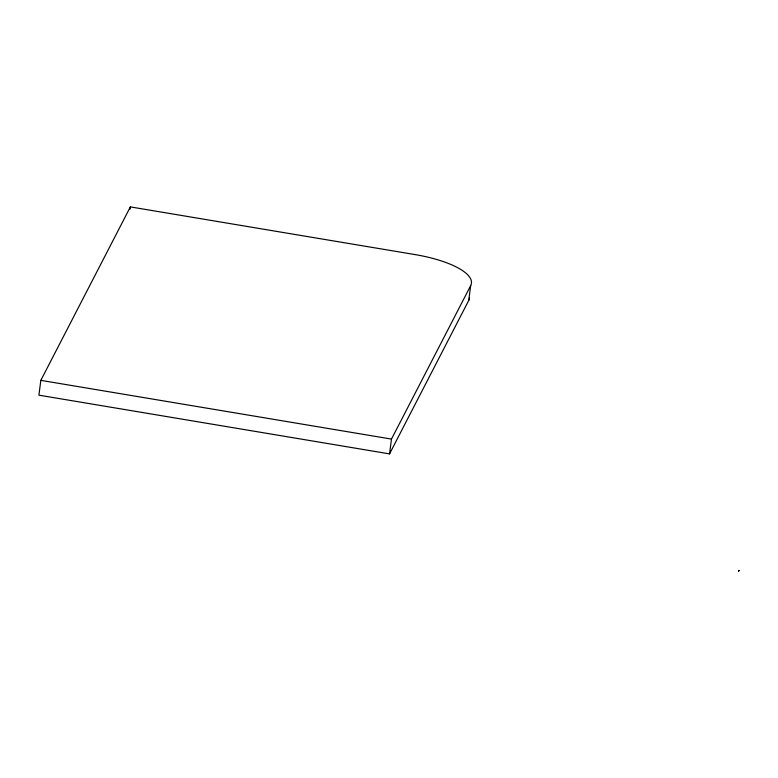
<?xml version="1.0" encoding="UTF-8"?>
<svg xmlns="http://www.w3.org/2000/svg" width="778" height="778" viewBox="0 0 778 778"><rect width="100%" height="100%" fill="white"/><g stroke="black" fill="none" stroke-linecap="round" stroke-linejoin="round"><path stroke-width="1.17" d="M468.735 300.454L470.671 285.643A67.472 21.317 7.4 0 0 414.849 254.552L130.364 206.899L40.835 380.354L38.9 395.166L389.545 453.895L468.735 300.454A67.472 21.317 7.4 0 0 469.523 297.75M130.062 209.185L130.364 206.899M389.545 453.895L391.48 439.084L470.671 285.643M40.835 380.354L391.48 439.084M739.1 570.43L738.614 571.071L739.1 570.43"/></g></svg>
